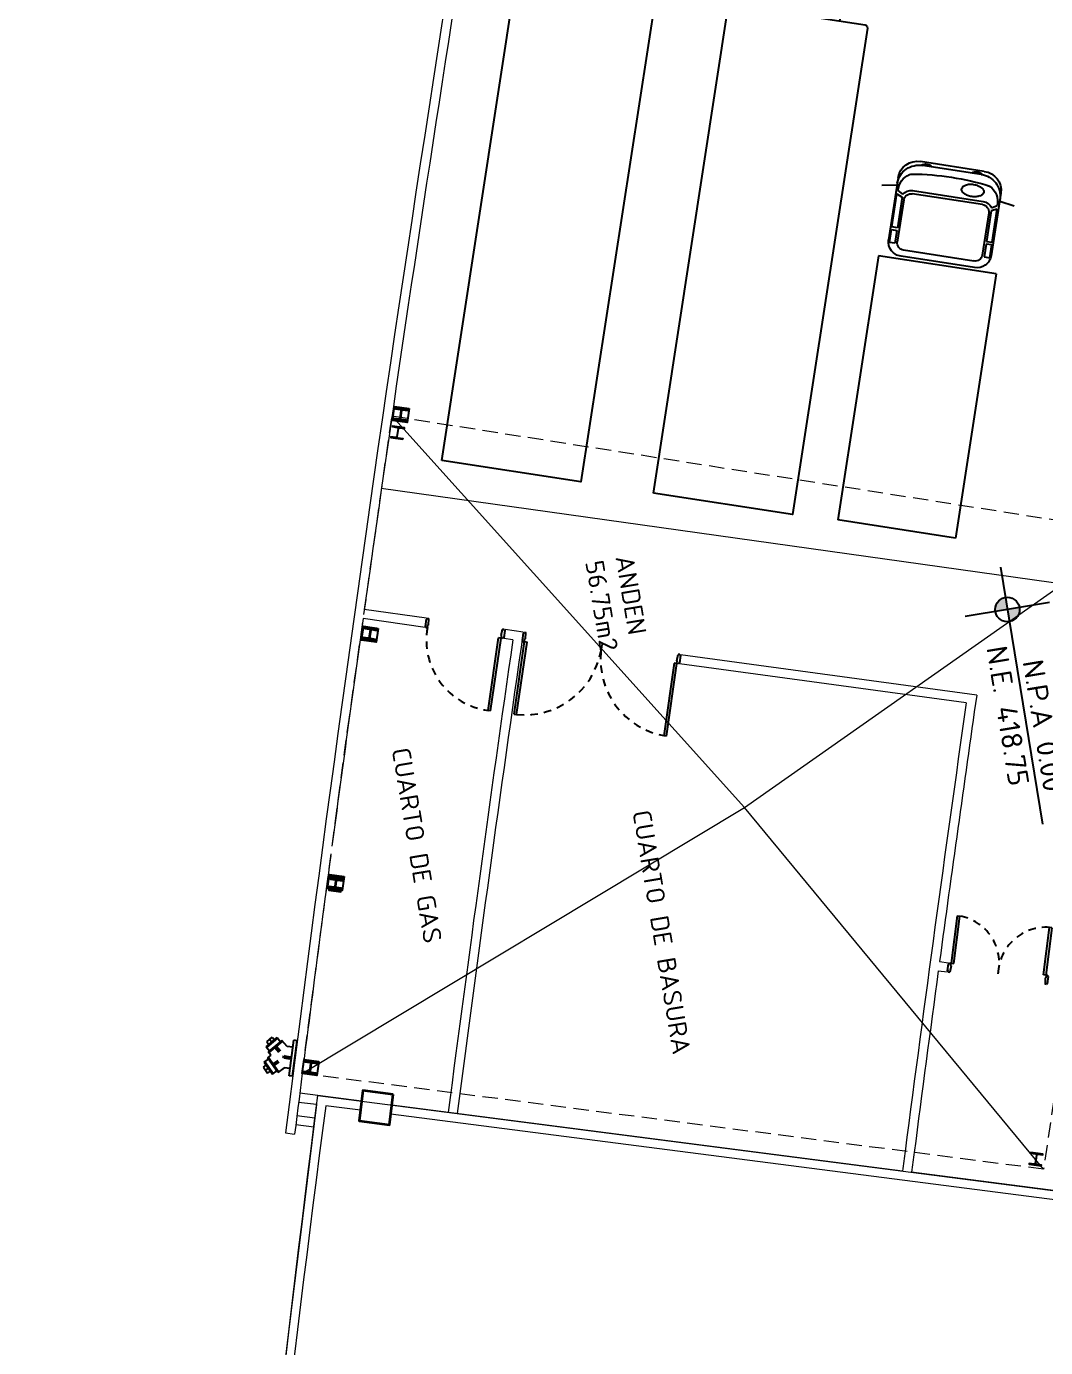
# Model space of a CAD drawing. Header units: metres. Extents: x 2 to 659295185, y -28 to 1124222152.
# Drawn here: x 655405.96 to 655422.62, y 1126575.36 to 1126596.97 of the extents above; entities that cross this region are included whole.
import ezdxf

# ---------------------------------------------------------------- set-up
doc = ezdxf.new("R2010")
doc.units = ezdxf.units.M
doc.header["$MEASUREMENT"] = 0
for name, pattern in [('CCSM_C1_CUERPO HP$0$ACAD_ISO07W100', [3, 0, -3]), ('CCSM_C1_CUERPO HP$0$CONTINUA', [0]), ('CCSM_C1_CUERPO HP$0$DASHED', [0.75, 0.5, -0.25]), ('CCSM_C1_CUERPO HP$0$HIDDEN', [0.375, 0.25, -0.125]), ('CCSM_C1_CUERPO HP$0$HIDDEN2', [0.1875, 0.125, -0.0625])]:
    doc.linetypes.add(name, pattern=pattern)
doc.layers.get('0').update_dxf_attribs({"linetype": 'CONTINUOUS'})
doc.layers.add('CCSM_C1_CUERPO HP$0$A-AREAS COMERCIALES', color=151, linetype='CONTINUOUS', plot=False)
for name, color, linetype in [('CCSM_C1_CUERPO HP$0$A-CAMIONES', 8, 'CONTINUOUS'), ('CCSM_C1_CUERPO HP$0$A-PARED', 2, 'CCSM_C1_CUERPO HP$0$CONTINUA'), ('CCSM_C1_CUERPO HP$0$A-PROYECCIONES', 5, 'CCSM_C1_CUERPO HP$0$DASHED'), ('CCSM_C1_CUERPO HP$0$A-PUERTA', 5, 'CCSM_C1_CUERPO HP$0$CONTINUA'), ('CCSM_C1_CUERPO HP$0$A-SANITARIOS', 3, 'CONTINUOUS'), ('CCSM_C1_CUERPO HP$0$A-TEXTOS AREAS', 9, 'CONTINUOUS'), ('CCSM_C1_CUERPO HP$0$A-TEXTOS NIVELES', 7, 'CONTINUOUS'), ('CCSM_C1_CUERPO HP$0$A_RAMPAS DE ANDENES', 8, 'CCSM_C1_CUERPO HP$0$CONTINUA'), ('CCSM_C1_CUERPO HP$0$E-CM', 3, 'CONTINUOUS'), ('CCSM_C1_CUERPO HP$0$TEXT-LOSA', 2, 'CONTINUOUS'), ('CCSM_XREF ESTRUCTURA15$0$E_PLANCHAS P', 67, 'CONTINUOUS'), ('CCSM_XREF ESTRUCTURA15$0$PLANCHAS VERIFICADAS ANDENES  Y AMPLIACION LOCALES H Y N 12-05-2011', 8, 'CONTINUOUS')]:
    doc.layers.add(name, color=color, linetype=linetype)
doc.layers.add('CCSM_XREF ESTRUCTURA15$0$E-CA-COLUMNA', color=2, linetype='CONTINUOUS', lineweight=35)
doc.layers.add('CCSM_XREF ESTRUCTURA15$0$E-CP COLUMNAS', color=2, linetype='CONTINUOUS', lineweight=35)
doc.styles.add('CCSM_C1_CUERPO HP$0$ROMANS', font='romans__.ttf')
doc.styles.add('CCSM_C1_CUERPO HP$0$Standard', font='txt_____.ttf')

# ---------------------------------------------------------------- blocks, each defined once
blk = doc.blocks.new('CCSM_C1_CUERPO HP$0$Camion L12')
for p, q in [((0.863, 11.021), (-0.865, 11.02)), ((-0.865, 10.559), (-0.865, 11.02)), ((-0.865, 10.923), (-0.692, 10.923)), ((-0.692, 10.905), (-0.692, 11.02)), ((0.69, 10.924), (-0.692, 10.923)), ((-0.692, 10.559), (-0.692, 10.905)), ((-0.671, 10.49), (-0.671, 10.821)), ((-0.613, 10.878), (0.609, 10.879)), ((0.667, 10.821), (0.667, 10.49)), ((0.69, 10.906), (0.691, 11.021)), ((0.69, 10.924), (0.863, 10.924)), ((0.691, 10.56), (0.69, 10.906)), ((0.863, 10.924), (0.863, 11.021)), ((0.863, 10.56), (0.863, 10.906)), ((-0.865, 10.587), (-0.692, 10.587)), ((-0.865, 10.559), (-0.692, 10.559)), ((-0.865, 10.444), (-0.692, 10.444)), ((-0.864, 9.407), (-0.865, 10.444)), ((-0.692, 10.444), (-0.64, 10.488)), ((-0.692, 10.444), (-0.691, 9.407)), ((-0.671, 10.49), (-0.64, 10.488)), ((0.667, 10.49), (0.64, 10.488)), ((0.64, 10.488), (0.691, 10.445)), ((0.691, 10.56), (0.863, 10.56)), ((0.691, 9.425), (0.691, 10.445)), ((0.691, 10.445), (0.863, 10.445)), ((0.863, 10.445), (0.864, 9.408)), ((0.863, 10.445), (0.864, 9.428)), ((0.863, 10.445), (0.864, 9.408)), ((0.863, 10.445), (0.864, 9.408)), ((0.863, 10.445), (0.864, 9.408)), ((0.864, 9.408), (0.863, 10.445)), ((-0.864, 9.58), (-0.691, 9.58)), ((-0.864, 9.522), (-0.864, 9.58)), ((-0.691, 9.523), (-0.864, 9.522)), ((-0.691, 9.58), (-0.691, 9.523)), ((0.691, 9.581), (0.691, 9.523)), ((0.863, 9.581), (0.691, 9.581)), ((0.691, 9.523), (0.863, 9.524)), ((0.863, 9.524), (0.863, 9.581)), ((-0.691, 9.446), (-0.864, 9.445)), ((-0.864, 9.445), (-0.864, 9.407)), ((0.864, 9.408), (-0.864, 9.407)), ((-0.864, 9.407), (-0.691, 9.407)), ((-0.691, 9.407), (-0.691, 9.446)), ((-0.184, 9.408), (-0.409, 9.407)), ((-0.403, 9.407), (-0.346, 9.407)), ((-0.352, 9.407), (-0.346, 8.094)), ((-0.346, 9.407), (-0.288, 9.407)), ((-0.346, 9.177), (-0.346, 9.407)), ((-0.288, 9.407), (-0.23, 9.408)), ((-0.23, 9.408), (-0.196, 9.408)), ((0.345, 9.18), (0.345, 9.408)), ((0.691, 9.446), (0.69, 9.408)), ((0.691, 9.425), (0.69, 9.408)), ((0.69, 9.408), (0.864, 9.408)), ((0.863, 9.446), (0.691, 9.446)), ((0.864, 9.408), (0.863, 9.446)), ((-0.692, 9.177), (-0.691, 8.093)), ((-0.346, 9.177), (-0.692, 9.177)), ((-0.346, 8.094), (-0.346, 9.177)), ((0.345, 9.18), (0.346, 8.094)), ((0.691, 9.18), (0.345, 9.18)), ((0.691, 8.094), (0.691, 9.18)), ((-0.689, 9.062), (-0.689, 8.987)), ((-0.348, 8.987), (-0.348, 9.062)), ((0.344, 9.062), (0.344, 8.987)), ((0.69, 8.987), (0.69, 9.062))]:
    blk.add_line(p, q)
blk.add_lwpolyline([(-1.148, 0), (-1.152, 8.048, -0.414214), (-1.107, 8.093), (1.107, 8.094, -0.414214), (1.152, 8.049), (1.152, 0)], format="xyb", close=True)
for centre, start, end in [((-0.613, 10.821), 90.028, 180.028), ((0.609, 10.821), 0.028, 90.028)]:
    blk.add_arc(centre, 0.0576, start, end)
blk = doc.blocks.new('CCSM_C1_CUERPO HP$0$A$C6A3A6647')
at = {"linetype": 'Continuous'}
for p, q in [((0.101, 0.4443), (0.1103, 0.5001)), ((0.3719, 0.4721), (1.3719, 0.4721)), ((0.3719, 0.028), (0.3719, 0.4721)), ((1.3719, 0.028), (1.3719, 0.4721)), ((0.0711, 0.4443), (0.3078, 0.4443)), ((0.1308, 0.4179), (0.1195, 0.4373)), ((0.2578, 0.4398), (0.1322, 0.4398)), ((0.1322, 0.4398), (0.1419, 0.4186)), ((0.1419, 0.4186), (0.2578, 0.4186)), ((0.1507, 0.4107), (0.3107, 0.4107)), ((0.2578, 0.4186), (0.2578, 0.4398)), ((0.3164, 0.4398), (0.2679, 0.4398)), ((0.2679, 0.4398), (0.2679, 0.4186)), ((0.2679, 0.4186), (0.3164, 0.4186)), ((0.3164, 0.4186), (0.3164, 0.4398)), ((0, 0.1297), (0, 0.3703)), ((0.0133, 0.139), (0.0133, 0.3611)), ((0.1121, 0.3837), (0.1121, 0.1164)), ((0.124, 0.1171), (0.124, 0.383)), ((0.3373, 0.1171), (0.3373, 0.383)), ((0.3612, 0.1112), (0.3612, 0.3888)), ((0.0711, 0.0557), (0.3078, 0.0557)), ((0.101, 0.0557), (0.1103, 0)), ((0.1308, 0.0822), (0.1195, 0.0627)), ((0.1322, 0.0603), (0.1419, 0.0815)), ((0.2578, 0.0603), (0.1322, 0.0603)), ((0.1419, 0.0815), (0.2578, 0.0815)), ((0.1507, 0.0893), (0.3107, 0.0893)), ((0.2578, 0.0815), (0.2578, 0.0603)), ((0.2679, 0.0603), (0.2679, 0.0815)), ((0.2679, 0.0815), (0.3164, 0.0815)), ((0.3164, 0.0603), (0.2679, 0.0603)), ((0.3164, 0.0815), (0.3164, 0.0603)), ((0.3719, 0.028), (1.3719, 0.028))]:
    blk.add_line(p, q, dxfattribs=at)
for centre, radius, start, end in [((0.0726, 0.3717), 0.0726, 91.1988, 181.1028), ((0.0949, 0.3627), 0.0816, 91.1245, 181.1773), ((0.0792, 0.3889), 0.0289, 148.4692, 171.5951), ((0.114, 0.3681), 0.0695, 85.4302, 148.8562), ((0.1528, 0.3831), 0.0411, 122.4284, 180.2305), ((0.1512, 0.3835), 0.0272, 91.1895, 181.1115), ((0.3067, 0.3899), 0.0544, 358.8413, 88.8577), ((0.3101, 0.3835), 0.0272, 358.8885, 88.8106), ((0.0341, 0.3457), 0.0287, 136.0415, 223.6451), ((1.04, 0.2501), 0.9997, 171.7743, 188.535), ((0.088, 0.1762), 0.0306, 127.3938, 151.1359), ((0.0774, 0.1902), 0.013, 89.8726, 127.4368), ((0.0774, 0.1901), 0.0132, 52.7922, 90.0166), ((0.0672, 0.1766), 0.0301, 28.5695, 52.7135), ((0.0341, 0.1543), 0.0287, 136.3537, 223.9597), ((0.1087, 0.1645), 0.0543, 167.0087, 183.2487), ((0.1293, 0.1613), 0.0747, 179.8616, 192.8518), ((0.1104, 0.1644), 0.0559, 151.5282, 167.1956), ((0.0507, 0.1676), 0.0488, 12.5874, 28.6414), ((0.0255, 0.1616), 0.0747, 359.8817, 12.852), ((0.0255, 0.1613), 0.0747, 347.1482, 0.1384), ((0.0726, 0.1283), 0.0726, 178.8972, 268.8012), ((0.0949, 0.1373), 0.0816, 178.824, 268.8742), ((0.0792, 0.1112), 0.0289, 188.4124, 211.5232), ((0.1141, 0.1323), 0.0698, 206.0089, 274.4454), ((0.1041, 0.1553), 0.0488, 192.5874, 208.6414), ((0.088, 0.1467), 0.0306, 208.8641, 232.6062), ((0.0774, 0.1327), 0.013, 232.5632, 270.1274), ((0.0774, 0.1329), 0.0132, 269.9834, 307.2077), ((0.0672, 0.1463), 0.0301, 307.2865, 331.4305), ((0.0507, 0.1553), 0.0488, 331.3586, 347.4126), ((0.1528, 0.1169), 0.0411, 179.7709, 237.5687), ((0.1512, 0.1166), 0.0272, 178.8902, 268.8065), ((0.3067, 0.1101), 0.0544, 271.1423, 1.1598), ((0.3101, 0.1166), 0.0272, 271.1935, 1.1098)]:
    blk.add_arc(centre, radius, start, end, dxfattribs=at)
blk = doc.blocks.new('CCSM_C1_CUERPO HP$0$nivel para plantas')
h = blk.add_hatch(color=251)
h.paths.add_polyline_path([(0.2, 0, 0.414214), (0, 0.2), (0, 0)])
h.paths.add_polyline_path([(0, 0), (-0.2, 0, 0.414214), (0, -0.2)])
at = {"color": 251}
blk.add_line((-0.7, 0), (3.56, 0), dxfattribs=at)
blk.add_lwpolyline([(0, 0.7), (0, 0), (0, -0.7)], dxfattribs=at)
blk.add_circle((0, 0), 0.2, dxfattribs=at)
at = {"char_height": 0.34, "attachment_point": 1, "style": 'CCSM_C1_CUERPO HP$0$Standard'}
for s, insert, width in [('{\\Fromans|c0;\\C7;N.P.A 0.00}', (0.877, 0.444), 2.70141), ('{\\Fromans|c0;N.E. 418.75}', (0.56, -0.104), 3.02544)]:
    blk.add_mtext(s, dxfattribs=dict(at, insert=insert, width=width))
blk = doc.blocks.new('CCSM_C1_CUERPO HP$0$ss')
at = {"linetype": 'ByBlock'}
for p, q in [((0, 0.005), (0, -0.005)), ((0, 0.005), (0.001, 0.005)), ((0.001, 0.005), (0.001, -0.005)), ((0.00263, 0.003), (0.00425, 0.00449)), ((0.00406, 0.00432), (0.00745, 0.00065)), ((0.00425, 0.00449), (0.00764, 0.00082)), ((0.0057, 0.00515), (0.00459, 0.00412)), ((0.00818, 0.00199), (0.00551, 0.00498)), ((0.00836, 0.00216), (0.0057, 0.00515)), ((0.0071, 0.00508), (0.00636, 0.0044)), ((0.00703, 0.00366), (0.00777, 0.00433)), ((0.00843, 0.00359), (0.0071, 0.00508)), ((0.001, 0.003), (0.00263, 0.003)), ((0.00676, 0), (0.00764, 0.00082)), ((0.00676, 0), (0.00764, -0.00082)), ((0.00836, 0.00216), (0.0073, 0.00118)), ((0.00843, 0.00359), (0.0077, 0.00291)), ((0.001, -0.003), (0.00263, -0.003)), ((0.00263, -0.003), (0.00425, -0.00449)), ((0.00406, -0.00432), (0.00745, -0.00065)), ((0.00425, -0.00449), (0.00764, -0.00082)), ((0.00818, -0.00199), (0.00551, -0.00498)), ((0.00836, -0.00216), (0.0057, -0.00515)), ((0.00703, -0.00366), (0.00777, -0.00433)), ((0.00843, -0.00359), (0.0071, -0.00508)), ((0.00836, -0.00216), (0.0073, -0.00118)), ((0.00843, -0.00359), (0.0077, -0.00291)), ((0, -0.005), (0.001, -0.005)), ((0.0057, -0.00515), (0.00459, -0.00412)), ((0.0071, -0.00508), (0.00636, -0.0044))]:
    blk.add_line(p, q, dxfattribs=at)
at = {"color": 8, "linetype": 'CCSM_C1_CUERPO HP$0$ACAD_ISO07W100', "lineweight": 53, "ltscale": 0.0001}
for p, q in [((0.00576, 0.00248), (0.00307, 0)), ((0.00307, 0), (0, 0)), ((0.00576, -0.00248), (0.00307, 0))]:
    blk.add_line(p, q, dxfattribs=at)
blk = doc.blocks.new('CCSM_C1_CUERPO HP$0$HEA200')
blk.add_lwpolyline([(3, 28), (3, 162, -0.410123), (21, 180), (100, 180), (100, 190), (-100, 190), (-100, 180), (-21, 180, -0.410123), (-3, 162), (-3, 28, -0.410123), (-21, 10), (-100, 10), (-100, 0), (100, 0), (100, 10), (21, 10, -0.418316), (3, 28)], format="xyb")
blk = doc.blocks.new('CCSM_C1_CUERPO HP$0$P. Doble 180+')
for p, q in [((-0.934, 1.589), (-0.153, 1.589)), ((-0.934, 1.589), (-0.934, 1.549)), ((-0.153, 1.549), (-0.934, 1.549)), ((-0.138, 1.619), (-0.153, 1.619)), ((-0.153, 1.619), (-0.153, 1.594)), ((-0.153, 1.594), (-0.108, 1.594)), ((-0.153, 1.589), (-0.153, 1.549)), ((-0.138, 1.634), (-0.138, 1.619)), ((-0.108, 1.584), (-0.003, 1.595)), ((-0.108, 1.594), (-0.108, 1.584)), ((-0.018, 1.634), (-0.018, 1.619)), ((-0.018, 1.619), (-0.003, 1.619)), ((-0.003, 1.619), (-0.003, 1.594)), ((-0.153, 0.069), (-0.934, 0.069)), ((-0.934, 0.029), (-0.934, 0.069)), ((-0.934, 0.029), (-0.153, 0.029)), ((-0.153, 0.029), (-0.153, 0.069)), ((-0.153, 0.024), (-0.108, 0.024)), ((-0.153, -0.001), (-0.153, 0.024)), ((-0.108, 0.024), (-0.108, 0.034)), ((-0.108, 0.034), (-0.003, 0.024)), ((-0.003, -0.001), (-0.003, 0.024)), ((-0.138, -0.001), (-0.153, -0.001)), ((-0.138, -0.016), (-0.138, -0.001)), ((-0.018, -0.001), (-0.003, -0.001)), ((-0.018, -0.016), (-0.018, -0.001))]:
    blk.add_line(p, q)
at = {"ltscale": 0.5}
for p, q in [((-0.018, 1.634), (-0.138, 1.634)), ((-0.018, -0.016), (-0.138, -0.016))]:
    blk.add_line(p, q, dxfattribs=at)
at = {"color": 8, "linetype": 'CCSM_C1_CUERPO HP$0$HIDDEN2'}
for centre, start, end in [((-0.15, 1.592), 183.0911, 275.2716), ((-0.15, 0.027), 84.7284, 176.9089)]:
    blk.add_arc(centre, 0.786, start, end, dxfattribs=at)
blk = doc.blocks.new('CCSM_C1_CUERPO HP$0$A$C33125036')
for p, q in [((0.221, 0.753), (0.214, 0.729)), ((0.311, 0.688), (0.214, 0.73)), ((0.236, 0.749), (0.221, 0.753)), ((0.24, 0.763), (0.236, 0.749)), ((0.314, 0.698), (0.311, 0.688)), ((0.357, 0.684), (0.314, 0.698)), ((0.355, 0.68), (0.343, 0.641)), ((0.355, 0.727), (0.35, 0.713)), ((0.35, 0.713), (0.364, 0.708)), ((0.355, 0.68), (1.5, 0.319)), ((0.364, 0.708), (0.357, 0.684)), ((0.343, 0.641), (1.488, 0.281)), ((1.5, 0.319), (1.488, 0.281)), ((-0.55, -1.698), (-0.543, -1.674)), ((-0.536, -1.703), (-0.55, -1.698)), ((-0.44, -1.696), (-0.543, -1.674)), ((-0.54, -1.717), (-0.536, -1.703)), ((-0.443, -1.706), (-0.44, -1.696)), ((-0.4, -1.719), (-0.443, -1.706)), ((-0.407, -1.743), (-0.4, -1.719)), ((-0.398, -1.715), (-0.386, -1.676)), ((0.747, -2.075), (-0.398, -1.715)), ((0.759, -2.037), (-0.386, -1.676)), ((-0.426, -1.753), (-0.421, -1.739)), ((-0.421, -1.739), (-0.407, -1.743)), ((0.747, -2.075), (0.759, -2.037))]:
    blk.add_line(p, q)
at = {"ltscale": 0.5}
for p, q in [((0.24, 0.763), (0.355, 0.727)), ((0.24, 0.763), (0.355, 0.727)), ((-0.54, -1.717), (-0.426, -1.753))]:
    blk.add_line(p, q, dxfattribs=at)
at = {"color": 8, "linetype": 'CCSM_C1_CUERPO HP$0$HIDDEN', "ltscale": 0.5}
blk.add_line((-0.15, -0.477), (-0.036, -0.513), dxfattribs=at)
for centre, start, end in [((0.292, 0.717), 255.0633, 339.9973), ((-0.471, -1.709), 345.0633, 69.9973)]:
    blk.add_arc(centre, 1.272, start, end, dxfattribs=at)
blk = doc.blocks.new('CCSM_C1_CUERPO HP$0$A$C0F185C57')
for p, q in [((0.071, 0.276), (0.064, 0.252)), ((0.161, 0.211), (0.064, 0.252)), ((0.086, 0.272), (0.071, 0.276)), ((0.09, 0.286), (0.086, 0.272)), ((0.207, 0.207), (0.164, 0.221)), ((0.205, 0.25), (0.2, 0.236)), ((0.2, 0.236), (0.214, 0.231)), ((0.214, 0.231), (0.207, 0.207)), ((0.205, 0.203), (0.193, 0.164)), ((1.338, -0.196), (0.193, 0.164)), ((1.35, -0.158), (0.205, 0.203)), ((1.35, -0.158), (1.338, -0.196)), ((-0.31, -0.935), (-0.303, -0.911)), ((-0.296, -0.939), (-0.31, -0.935)), ((-0.2, -0.933), (-0.303, -0.911)), ((-0.301, -0.954), (-0.296, -0.939)), ((-0.203, -0.943), (-0.2, -0.933)), ((-0.16, -0.956), (-0.203, -0.943)), ((-0.186, -0.99), (-0.182, -0.976)), ((-0.182, -0.976), (-0.167, -0.98)), ((-0.167, -0.98), (-0.16, -0.956))]:
    blk.add_line(p, q)
at = {"ltscale": 0.5}
for p, q in [((0.09, 0.286), (0.205, 0.25)), ((0.164, 0.221), (0.161, 0.211)), ((-0.301, -0.954), (-0.186, -0.99))]:
    blk.add_line(p, q, dxfattribs=at)
at = {"color": 8, "linetype": 'CCSM_C1_CUERPO HP$0$HIDDEN', "ltscale": 0.5}
blk.add_arc((0.224, 0.142), 1.164, 250.7217, 343.0787, dxfattribs=at)
blk = doc.blocks.new('CCSM_XREF ESTRUCTURA15$0$CCSM_COLUMNA REC')
at = {"layer": 'CCSM_XREF ESTRUCTURA15$0$E-CA-COLUMNA'}
blk.add_lwpolyline([(-0.25, -0.25), (0.25, -0.25), (0.25, 0.25), (-0.25, 0.25)], close=True, dxfattribs=at)
blk = doc.blocks.new('CCSM_XREF ESTRUCTURA15$0$A$C44311C89')
at = {"layer": 'CCSM_XREF ESTRUCTURA15$0$E-CP COLUMNAS'}
blk.add_lwpolyline([(-0.162, -0.103), (-0.028, -0.103, -0.410123), (-0.01, -0.121), (-0.01, -0.2), (0, -0.2), (0, 0), (-0.01, 0), (-0.01, -0.079, -0.410123), (-0.028, -0.097), (-0.162, -0.097, -0.410123), (-0.18, -0.079), (-0.18, 0), (-0.19, 0), (-0.19, -0.2), (-0.18, -0.2), (-0.18, -0.121, -0.418316), (-0.162, -0.103)], format="xyb", dxfattribs=at)
at = {"layer": 'CCSM_XREF ESTRUCTURA15$0$E_PLANCHAS P'}
blk.add_lwpolyline([(-0.21, 0.02), (0.02, 0.02), (0.02, -0.22), (-0.21, -0.22)], close=True, dxfattribs=at)

msp = doc.modelspace()

# ---------------------------------------------------------------- linework, layer by layer
at = {"layer": 'CCSM_C1_CUERPO HP$0$A-AREAS COMERCIALES', "lineweight": 5}
msp.add_lwpolyline([(655409.196, 1126566.2383, -0.005573), (655410.7233, 1126579.4814), (655457.433, 1126573.4394), (655457.4106, 1126573.2664), (655459.272, 1126573.0255, 0.004013), (655458.4127, 1126566.0392), (655446.493, 1126567.4275, 0.0019877), (655445.931, 1126562.3406), (655409.196, 1126566.2383)], format="xyb", close=True, dxfattribs=at)
at = {"layer": 'CCSM_C1_CUERPO HP$0$A-PARED', "lineweight": 5}
for p, q in [((655412.4763, 1126587.1395), (655411.4627, 1126587.2849)), ((655412.4976, 1126587.288), (655411.4835, 1126587.4334)), ((655414.0814, 1126587.0609), (655413.7845, 1126587.1035)), ((655413.9116, 1126586.9337), (655413.7631, 1126586.955)), ((655421.4949, 1126586.031), (655416.6551, 1126586.6918)), ((655421.3251, 1126585.9038), (655416.6338, 1126586.5433)), ((655410.6769, 1126579.1117), (655410.3817, 1126579.1493)), ((655410.195, 1126578.8706), (655410.3438, 1126578.8517)), ((655410.6579, 1126578.9629), (655410.3627, 1126579.0005))]:
    msp.add_line(p, q, dxfattribs=at)
at = {"layer": 'CCSM_C1_CUERPO HP$0$A-PARED', "lineweight": 5, "ltscale": 0.5}
msp.add_line((655421.0337, 1126581.6532), (655421.0164, 1126581.5042), dxfattribs=at)
msp.add_line((655421.0337, 1126581.6532), (655421.0164, 1126581.5042), dxfattribs=at)
for points in [[(655420.8877, 1126581.6718), (655421.0337, 1126581.6532)], [(655420.8676, 1126581.5231), (655421.0164, 1126581.5042)], [(655411.4386, 1126579.3909), (655410.4279, 1126579.5187)], [(655410.7039, 1126579.3326), (655410.4091, 1126579.3699)], [(655411.4197, 1126579.2421), (655410.8515, 1126579.3139)], [(655420.2829, 1126578.2466), (655411.9346, 1126579.3267)], [(655423.3203, 1126577.7023), (655411.9154, 1126579.1779)], [(655423.3396, 1126577.8511), (655420.4316, 1126578.2273)]]:
    msp.add_lwpolyline(points, dxfattribs=at)
at = {"layer": 'CCSM_C1_CUERPO HP$0$A-PARED', "lineweight": 5}
for centre, radius, start, end in [((656007.6685, 1126503.8948), 602.1594, 169.9805198, 172.8474532), ((656007.6685, 1126503.8948), 602.1594, 169.9805198, 172.8474532), ((656007.6685, 1126503.8948), 602.0094, 169.9805198, 172.0235368), ((656007.6685, 1126503.8948), 602.0094, 169.9805198, 172.0235368), ((656007.6685, 1126503.8948), 602.0094, 172.0378131, 172.3957872), ((656007.6685, 1126503.8948), 602.0094, 172.0378131, 172.3957872), ((655979.8541, 1126505.5736), 573.2108, 171.8042466, 171.81924), ((655979.8541, 1126505.5736), 571.6108, 171.80415, 172.600819), ((655979.8541, 1126505.5736), 571.9108, 171.804159, 171.819196), ((655979.8541, 1126505.5736), 571.7608, 171.81919, 172.600827), ((655980.0409, 1126505.5468), 569.1995, 171.804003, 171.819102), ((655999.2934, 1126503.3336), 583.6865, 171.8548555, 172.2868992), ((655999.8483, 1126503.2666), 584.3954, 171.8707655, 172.5965445), ((656007.6685, 1126503.8948), 602.0094, 172.4100634, 172.8474769), ((656007.6685, 1126503.8948), 602.0094, 172.4100634, 172.8474769), ((655999.2934, 1126503.3336), 583.6865, 172.3016239, 172.596037), ((656008.3081, 1126503.8781), 602.3488, 172.8038156, 180.4087647), ((655980.5837, 1126505.4916), 574.4949, 172.6171082, 173.9239601), ((655999.8483, 1126503.2666), 584.3954, 172.5960612, 172.6284343), ((655999.2934, 1126503.3336), 583.6865, 172.5956068, 172.627966)]:
    msp.add_arc(centre, radius, start, end, dxfattribs=at)
at = {"layer": 'CCSM_C1_CUERPO HP$0$A-PROYECCIONES', "lineweight": 5, "ltscale": 0.5}
msp.add_lwpolyline([(655424.1003, 1126588.6912), (655422.59, 1126578.2761), (655410.4694, 1126579.844), (655411.2148, 1126585.4927), (655411.9355, 1126590.5981)], close=True, dxfattribs=at)
at = {"layer": 'CCSM_C1_CUERPO HP$0$A_RAMPAS DE ANDENES', "lineweight": 5}
msp.add_lwpolyline([(655411.7609, 1126589.4141), (655423.9533, 1126587.7062)], dxfattribs=at)
at = {"layer": 'CCSM_C1_CUERPO HP$0$TEXT-LOSA', "color": 8, "lineweight": 5}
for p, q in [((655417.6983, 1126584.1943), (655411.9356, 1126590.5987)), ((655417.6983, 1126584.1943), (655424.1003, 1126588.6912)), ((655410.4694, 1126579.844), (655417.6983, 1126584.1943)), ((655422.59, 1126578.2761), (655417.6983, 1126584.1943))]:
    msp.add_line(p, q, dxfattribs=at)

# ---------------------------------------------------------------- block references
at = {"layer": 'CCSM_C1_CUERPO HP$0$A-CAMIONES', "lineweight": 5, "rotation": 351.2482837011775}
for p in [(655413.8847, 1126589.6937), (655417.3442, 1126589.1628)]:
    msp.add_blockref('CCSM_C1_CUERPO HP$0$Camion L12', p, dxfattribs=at)
at = {"layer": 'CCSM_C1_CUERPO HP$0$A-CAMIONES', "lineweight": 5, "extrusion": (0, 0, -1), "xscale": 4.373386054602268, "yscale": 4.373386054602268, "zscale": -4.373386054946081, "rotation": 278.7375846825447}
msp.add_blockref('CCSM_C1_CUERPO HP$0$A$C6A3A6647', (-655422.1791, 1126594.5126), dxfattribs=at)
at = {"layer": 'CCSM_C1_CUERPO HP$0$A-PUERTA', "lineweight": 5, "ltscale": 0.5, "rotation": 279.3084512798494}
for name, p in [('CCSM_C1_CUERPO HP$0$A$C0F185C57', (655413.4854, 1126587.1314)), ('CCSM_C1_CUERPO HP$0$A$C33125036', (655415.8611, 1126586.7905))]:
    msp.add_blockref(name, p, dxfattribs=at)
at = {"layer": 'CCSM_C1_CUERPO HP$0$A-PUERTA', "lineweight": 5, "rotation": 262.7544388208756}
msp.add_blockref('CCSM_C1_CUERPO HP$0$P. Doble 180+', (655421.0318, 1126581.4996), dxfattribs=at)
at = {"layer": 'CCSM_C1_CUERPO HP$0$A-SANITARIOS', "linetype": 'ByBlock', "lineweight": 5, "xscale": 58.50000000012019, "yscale": 58.50000000012019, "zscale": 90, "rotation": 172.5795686500249}
msp.add_blockref('CCSM_C1_CUERPO HP$0$ss', (655410.3492, 1126580.0892), dxfattribs=at)
at = {"layer": 'CCSM_C1_CUERPO HP$0$A-TEXTOS NIVELES', "lineweight": 5, "rotation": 279.3084512052866}
msp.add_blockref('CCSM_C1_CUERPO HP$0$nivel para plantas', (655421.9972, 1126587.4316), dxfattribs=at)
at = {"layer": 'CCSM_C1_CUERPO HP$0$E-CM', "color": 8, "lineweight": 5, "xscale": 0.001000000035716782, "yscale": 0.001000000035716782, "zscale": 0.001000000035716782, "rotation": 171.6968073767104}
for p in [(655412.0432, 1126590.4182), (655411.5915, 1126587.1361), (655411.0283, 1126583.0164), (655410.618, 1126580.0322), (655422.4801, 1126578.5352)]:
    msp.add_blockref('CCSM_C1_CUERPO HP$0$HEA200', p, dxfattribs=at)
at = {"layer": 'CCSM_XREF ESTRUCTURA15$0$E-CP COLUMNAS', "lineweight": 5, "rotation": 172.6277963158497}
msp.add_blockref('CCSM_XREF ESTRUCTURA15$0$CCSM_COLUMNA REC', (655411.6771, 1126579.2844), dxfattribs=at)
at = {"layer": 'CCSM_XREF ESTRUCTURA15$0$PLANCHAS VERIFICADAS ANDENES  Y AMPLIACION LOCALES H Y N 12-05-2011', "lineweight": 5}
for p, rotation in [((655412.1647, 1126590.5133), 261.6087745656599), ((655411.6605, 1126586.9186), 261.4043038773542), ((655411.1047, 1126582.8608), 262.1892244815175), ((655410.6902, 1126579.8348), 262.1892244815175)]:
    msp.add_blockref('CCSM_XREF ESTRUCTURA15$0$A$C44311C89', p, dxfattribs=dict(at, rotation=rotation))

# ---------------------------------------------------------------- texts
at = {"layer": 'CCSM_C1_CUERPO HP$0$A-TEXTOS AREAS', "lineweight": 5, "char_height": 0.3, "width": 4.020201, "attachment_point": 1, "rotation": 279.46071, "style": 'CCSM_C1_CUERPO HP$0$ROMANS'}
for s, insert in [('ANDEN\\P56.75m2', (655415.8833, 1126588.3402)), ('CUARTO DE GAS', (655412.2253, 1126585.194)), (' CUARTO DE BASURA', (655416.128, 1126584.3692))]:
    msp.add_mtext(s, dxfattribs=dict(at, insert=insert))

doc.saveas('drawing.dxf')
